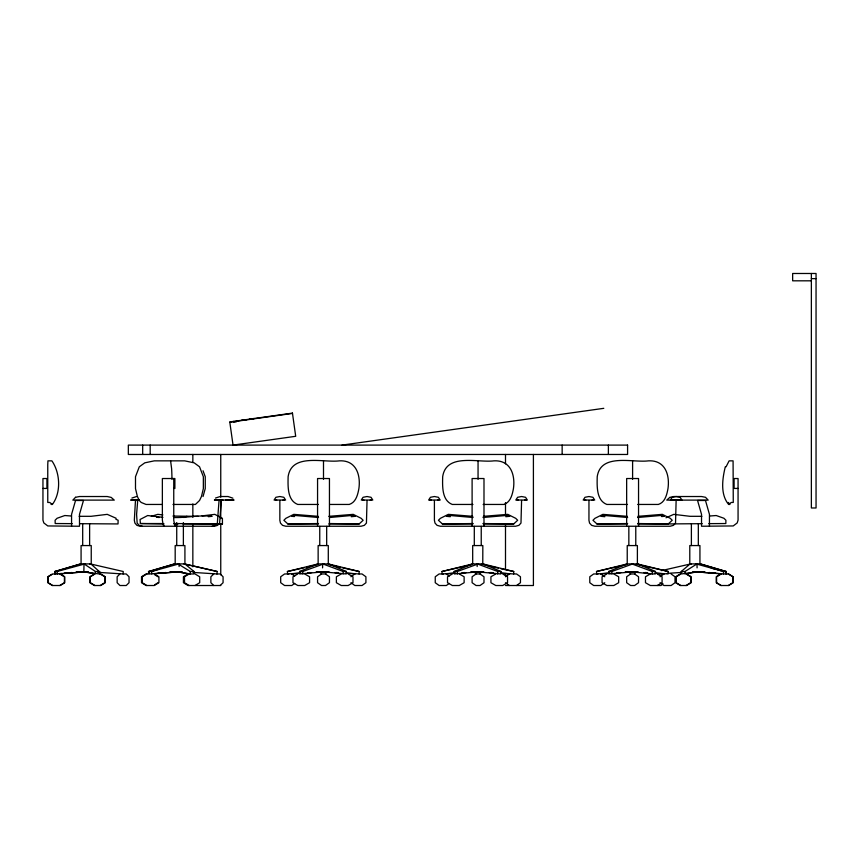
<?xml version="1.0" encoding="UTF-8"?>
<svg xmlns="http://www.w3.org/2000/svg" width="859" height="859" viewBox="0 0 859 859"><rect width="100%" height="100%" fill="white"/><g stroke="black" fill="none" stroke-linecap="round" stroke-linejoin="round"><path stroke-width="1.29" d="M83.849 571.815L84.01 563.901L95.456 571.493L99.225 571.493L99.182 573.962L83.849 571.815L93.545 573.533M95.413 573.962L95.456 571.493M99.73 573.962L99.784 571.493M184.803 563.901L194.027 571.493L193.973 573.962L190.236 573.962L190.29 571.493L178.038 563.901M322.565 567.863L322.716 563.901L343.171 571.493L346.381 571.493L346.284 573.962L322.415 571.815M343.085 573.962L343.171 571.493M477.164 566.543L477.271 563.901L497.726 571.493L500.926 571.493L500.84 573.962L476.97 571.815M497.629 573.962L497.726 571.493M633.104 571.815L608.763 573.962L608.677 571.493L626.995 563.901L637.625 563.901L655.481 571.493L655.385 573.962L652.174 573.962L652.271 571.493L631.816 563.901M721.066 573.758L695.65 571.815L723.396 573.962L723.525 571.493L696.069 563.901M726.07 573.962L726.199 571.493L700.289 563.901L690.174 563.901L681.241 571.493L681.284 573.962L697.164 571.815L686.889 573.726M345.994 573.071L359.041 573.962L359.191 571.493L328.224 563.901M500.539 573.071L513.585 573.962L513.736 571.493L482.769 563.901L482.833 545.562L472.686 545.562L472.686 563.901L441.966 571.493L442.117 573.962L455.087 573.071M637.314 563.901L668.281 571.493L668.13 573.962L655.095 573.071M97.754 572.33L123.084 573.962L123.245 571.493L90.259 563.901M184.245 563.901L217.187 571.493L216.919 573.962L220.172 573.962L223.072 576.765L223.072 582.713L220.172 585.516M203.035 496.523L205.247 488.599L205.247 476.713L203.035 470.764M725.297 466.802C722.365 478.796 720.153 494.387 728.625 504.448L729.957 504.448L728.292 502.461M726.07 466.802L729.119 460.853L733.081 460.853L733.264 502.461L731.277 502.461L728.625 504.448M325.486 573.962L329.448 576.765L329.448 582.713L325.486 585.516L321.524 585.516L317.562 582.713L317.562 576.765L321.524 573.962L325.486 573.962L326.807 571.815M480.031 573.962L483.993 576.765L483.993 582.713L480.031 585.516L476.069 585.516L472.106 582.713L472.106 576.765L476.069 573.962L480.031 573.962L481.351 571.815M634.586 573.962L638.548 576.765L638.548 582.713L634.586 585.516L630.613 585.516L626.651 582.713L626.651 576.765L630.613 573.962L634.586 573.962L635.896 571.815M670.353 500.045L672.168 497.286L676.13 496.523L680.092 497.286L681.906 500.045M52.388 504.448C61.247 492.572 60.28 472.998 51.894 460.853L47.932 460.853L47.76 464.816L47.76 502.461L49.736 502.461L52.388 504.448L51.068 504.448M119.949 573.962L117.146 576.765L117.146 582.713L119.949 585.516L126.23 585.516L129.033 582.713L129.033 576.765L126.23 573.962L123.084 573.962M662.944 583.648L661.076 585.516L650.327 585.516L645.474 582.713L645.474 576.765L650.327 573.962M213.784 573.962L210.874 576.765L210.874 582.713L213.784 585.516M328.793 523.936L359.169 523.936L363.132 520.275L361.156 518.321L353.221 514.358L328.793 516.334M483.338 523.936L513.714 523.936L517.676 520.275L515.701 518.321L507.776 514.358L483.338 516.334M637.883 523.936L668.259 523.936L672.232 520.275L670.245 518.321L662.321 514.358L637.883 516.334M131.899 498.059L136.592 496.523M215.491 498.059L220.172 496.523L228.054 496.523L232.907 498.188M294.701 583.411L291.781 585.516L284.587 585.516L280.689 582.713L280.689 576.765L284.587 573.962L288.796 573.962M350.934 576.765L354.821 573.962M449.246 583.411L446.336 585.516L439.132 585.516L435.245 582.713L435.245 576.765L439.132 573.962L443.341 573.962M505.479 576.765L509.376 573.962M516.57 585.516L520.457 582.713L520.457 576.765L516.57 573.962L513.585 573.962M604.768 582.713L600.881 585.516L593.676 585.516L589.789 582.713L589.789 576.765L593.676 573.962L597.896 573.962M660.034 576.765L663.921 573.962M681.241 571.493L685.01 571.493L697.003 563.901L697.089 567.863M154.631 584.818L158.045 582.713M51.83 574.531L48.147 576.765L48.147 582.713L52.743 585.516M59.819 585.516L64.414 582.713L64.414 576.765L59.819 573.962M188.024 573.962L183.429 576.765L183.429 582.713L188.024 585.516L220.752 585.516M720.862 573.962L716.256 576.765L716.256 582.713L720.862 585.516L728.615 585.516L733.21 582.713L733.21 576.765L728.615 573.962L726.284 573.962M721.195 573.962L716.599 576.765L716.599 582.713L721.195 585.516M728.271 585.516L732.867 582.713L732.867 576.765L728.271 573.962M94.436 573.962L89.808 576.765L89.808 582.713L94.436 585.516L100.696 585.516L105.335 582.713L105.335 576.765L100.696 573.962M94.06 574.531L90.356 576.765L90.356 582.713L94.995 585.516M100.149 585.516L104.787 582.713L104.787 576.765L100.149 573.962M146.878 573.962L142.25 576.765L142.25 582.713L146.878 585.516M680.317 573.962L675.679 576.765L675.679 582.713L680.317 585.516L686.577 585.516L691.216 582.713L691.216 576.765L686.577 573.962M679.941 574.531L676.237 576.765L676.237 582.713L680.865 585.516M686.03 585.516L690.657 582.713L690.657 576.765L686.03 573.962M189.184 573.962L184.513 576.765L184.513 582.713L189.184 585.516M195.025 585.516L199.696 582.713L199.696 576.765L195.025 573.962M297.826 573.962L292.973 576.765L292.973 582.713L297.826 585.516L304.72 585.516L309.573 582.713L309.573 576.765L304.72 573.962M341.238 573.962L336.384 576.765L336.384 582.713L341.238 585.516L348.131 585.516L352.985 582.713L352.985 576.765L348.131 573.962M452.371 573.962L447.518 576.765L447.518 582.713L452.371 585.516L459.275 585.516L464.128 582.713L464.128 576.765L459.275 573.962M495.783 573.962L490.929 576.765L490.929 582.713L495.783 585.516L502.687 585.516L507.54 582.713L507.54 576.765L502.687 573.962M606.916 573.962L602.062 576.765L602.062 582.713L606.916 585.516L613.82 585.516L618.673 582.713L618.673 576.765L613.82 573.962M657.232 585.516L662.085 582.713L662.085 576.765L657.232 573.962M665.993 517.773L673.778 514.358L690.002 516.313L701.889 516.313M324.004 571.815L299.673 573.962L299.576 571.493L317.905 563.901L328.525 563.901L346.381 571.493M478.56 571.815L454.218 573.962L454.121 571.493L472.45 563.901L483.08 563.901L500.926 571.493M183.783 517.505L186.875 516.334M299.576 571.493L302.787 571.493L323.703 563.901M454.121 571.493L457.332 571.493L478.259 563.901M608.677 571.493L611.876 571.493L632.804 563.901M151.313 516.313L157.82 514.358L162.866 514.917M175.182 563.901L175.182 545.562L184.921 545.562L184.921 563.901L174.613 563.901L149.251 571.493L149.369 573.962L179.391 571.815M99.225 571.493L90.839 563.901L80.735 563.901L55.159 571.493L55.287 573.962M54.944 573.962L54.815 571.493L80.735 563.901M154.276 573.962L158.915 576.765L158.915 582.713L154.276 585.516L146.073 585.516L141.52 582.713L141.52 576.765L146.073 573.962L148.661 573.962L148.532 571.493L174.645 563.901M212.173 526.245L215.341 525.364L217.348 523.077L219.056 500.486L221.3 500.486L219.603 523.077L217.585 525.364L214.428 526.245L140.092 526.245L136.925 525.364L134.917 523.077L134.337 520.296L135.464 500.486L137.708 500.486L136.592 514.358L137.161 523.077L139.179 525.364L142.347 526.245M148.532 571.493L151.656 571.493L178.983 563.901L179.123 566.543M84.955 563.901L57.145 571.493L57.274 573.962L85.363 571.815L60.259 573.758M150.776 571.493L157.122 569.764M300.543 573.071L287.572 573.962L287.421 571.493L318.206 563.901M609.632 573.071L596.672 573.962L596.511 571.493L627.306 563.901M303.903 567.853L287.421 571.493M306.438 567.241L317.884 564.513M472.429 564.513L441.966 571.493M626.973 564.513L596.511 571.493M661.58 570.612L690.765 563.901M318.217 516.334L293.789 514.358L285.854 518.321L283.878 520.275L287.84 523.936L318.549 523.539M472.772 516.334L448.334 514.358L440.409 518.321L438.423 520.275L442.385 523.936L473.094 523.539M627.317 516.334L602.878 514.358L594.954 518.321L592.968 520.275L596.93 523.936L627.65 523.539M691.27 563.901L689.788 564.127L689.788 545.562L699.935 545.562L699.935 563.901M229.815 422.231L292.489 413.426M236.418 421.78L233.798 422.145L233.691 421.372M342.011 445.112L603.791 408.326M202.09 515.883L214.814 514.358L222.417 518.321L222.449 523.936L183.053 523.936M307.608 573.039L311.581 572.588M462.163 573.039L466.126 572.588M616.708 573.039L620.681 572.588M208.308 516.71L212.109 516.313C199.256 514.809 186.628 517.956 173.711 517.505M351.245 516.71L355.207 516.313L351.245 515.529L329.695 517.505M505.79 516.71L509.752 516.313L505.79 515.529L483.005 517.505M661.655 516.57L664.297 516.313L660.335 515.529L637.55 517.505M59.164 573.64L61.751 573.425M64.339 573.211L72.092 572.566M81.143 571.815L75.979 572.244L88.402 571.815M158.346 573.211L166.045 572.566M169.889 572.244L182.376 571.815M65.424 573.103L71.973 572.566M157.906 573.211L165.819 572.566M169.781 572.244L175.064 571.815M154.76 573.672L179.123 571.815M709.727 516.012L716.202 515.529L723.933 518.267L725.909 520.243L725.823 523.539L708.782 523.636M316.101 571.997L318.689 571.815M470.646 571.997L473.245 571.815M625.191 571.997L627.789 571.815M291.469 573.791L300.843 573.157M307.533 572.706L310.206 572.534M316.896 572.083L320.912 571.815M446.025 573.791L455.388 573.157M462.078 572.706L464.751 572.534M471.441 572.083L475.457 571.815M600.57 573.791L609.933 573.157M616.622 572.706L619.296 572.534M625.986 572.083L630.001 571.815M233.68 500.045L225.659 500.045M657.93 573.962L663.266 573.619M667.271 573.361L681.939 572.416M282.955 500.099L285.639 500.045L283.814 497.286L279.851 496.523L275.889 497.286L274.075 500.045L284.286 500.045M370.143 500.099L372.817 500.045L371.002 497.286L367.04 496.523L363.078 497.286L361.263 500.045L371.464 500.045M437.51 500.099L440.184 500.045L438.369 497.286L434.407 496.523L430.445 497.286L428.63 500.045L438.831 500.045M524.688 500.099L527.362 500.045L525.547 497.286L521.585 496.523L517.623 497.286L515.808 500.045L526.009 500.045M592.055 500.099L594.729 500.045L592.914 497.286L588.952 496.523L584.99 497.286L583.175 500.045L593.376 500.045M671.706 500.045L680.317 500.045M679.233 500.099L680.564 500.045M139.362 500.045L130.869 500.045L138.922 500.045M222.953 500.045L214.46 500.045L233.992 500.045M666.949 523.936L702.254 523.679M811.368 278.638L816.05 278.638M811.368 280.818L792.653 280.818L792.653 273.484L816.05 273.484L816.05 507.98L811.368 507.98L811.368 273.484M42.95 488.438L46.912 488.438L46.912 478.527L42.95 478.527L42.95 520.135L43.83 522.938L47.793 525.944L79.5 526.245L79.5 514.358L83.463 500.486L75.538 500.486L71.565 514.358L71.565 526.245M173.754 488.438L174.882 488.438L174.882 478.527L162.362 478.527L162.362 520.135L163.178 524.838L164.294 526.245M738.064 488.438L734.101 488.438L734.101 478.527L738.064 478.527L738.064 520.135L737.183 522.938L733.221 525.944L701.524 526.245L701.524 514.358L697.562 500.486L705.486 500.486L709.448 514.358L709.448 526.245M162.469 504.448L146.041 504.448L141.198 502.461L139.298 500.486L137.397 496.523L135.497 488.599L135.497 476.713L139.298 466.802L144.774 462.84L154.276 460.853L184.674 460.853L194.177 462.84L199.546 466.802L203.347 476.713L203.347 488.599L201.446 496.523L199.546 500.486L195.433 504.448L172.992 504.448M318.41 504.448L297.751 504.448C287.153 500.346 287.948 486.033 288.119 476.713C291.641 452.79 323.532 462.926 339.359 460.853C355.948 459.93 360.855 474.705 358.89 488.599C357.741 494.795 355.98 502.279 349.259 504.448L329.877 504.448M472.955 504.448L452.296 504.448C441.698 500.346 442.492 486.033 442.675 476.713C446.186 452.79 478.076 462.926 493.904 460.853C510.493 459.93 515.411 474.705 513.435 488.599C512.297 494.795 510.525 502.279 503.814 504.448L483.145 504.448M627.5 504.448L606.841 504.448C596.243 500.346 597.037 486.033 597.22 476.713C600.742 452.79 632.632 462.926 648.448 460.853C665.038 459.93 669.956 474.705 667.98 488.599C666.842 494.795 665.081 502.279 658.359 504.448L637.689 504.448M79.135 516.313L91.022 516.313L107.235 514.358L116.137 518.267M198.279 516.334L172.96 516.055M318.549 517.505L295.764 515.529L291.802 516.313L294.444 516.57M473.094 517.505L450.309 515.529L446.347 516.313L450.309 516.71M627.65 517.505L604.865 515.529L600.903 516.313L604.865 516.71M162.931 517.354L147.673 515.529L140.071 519.491L140.371 523.539L162.04 523.539M173.915 523.539L222.449 523.936M329.695 523.539L359.169 523.936M483.005 523.539L513.714 523.936M637.55 523.539L668.259 523.936M164.112 523.936L140.371 523.539M174.194 523.936L177.985 523.936M287.84 523.936L318.217 523.936M442.385 523.936L472.772 523.936M596.93 523.936L627.317 523.936M54.815 571.493L57.489 571.493M190.29 571.493L194.027 571.493M217.187 571.493L184.051 563.901M359.191 571.493L342.623 567.853M513.736 571.493L501.001 568.765M652.271 571.493L655.481 571.493M668.281 571.493L636.379 564.213M723.525 571.493L726.199 571.493M318.206 571.815L328.224 571.815M472.751 571.815L482.779 571.815M627.295 571.815L637.324 571.815M692.612 571.815L705.11 572.244L699.87 571.815M57.274 573.962L52.41 573.962L47.814 576.765L47.814 582.713L52.41 585.516L60.162 585.516L64.758 582.713L64.758 576.765L60.162 573.962M359.041 573.962L362.026 573.962L365.913 576.765L365.913 582.713L362.026 585.516L354.821 585.516L350.934 582.713M723.396 573.962L725.726 573.962L725.855 571.493L700.289 563.901M505.5 585.516L533.407 585.516L533.407 454.465M72.231 523.636L55.201 523.539L55.105 520.243L57.091 518.267L64.822 515.529L71.286 516.012M80.08 523.689L118.027 523.936L118.123 520.243L115.89 519.265M584.528 500.045L585.849 500.099M517.161 500.045L518.482 500.099M429.972 500.045L431.304 500.099M362.605 500.045L363.937 500.099M275.428 500.045L276.748 500.099M671.953 500.045L673.026 500.099M193.06 572.416L217.026 573.962M634.618 571.815L638.484 572.073M644.948 572.502L647.536 572.674M655.277 573.189L664.318 573.791M480.063 571.815L483.939 572.073M490.403 572.502L492.98 572.674M500.733 573.189L509.774 573.791M325.518 571.815L329.394 572.073M335.848 572.502L338.435 572.674M346.188 573.189L355.229 573.791M709.04 572.566L715.59 573.103M708.922 572.566L715.386 573.103M631.515 571.815L652.174 573.962M156.606 517.225L159.237 517.526M643.778 572.588L647.643 573.039M489.222 572.588L493.098 573.039M334.677 572.588L338.543 573.039M89.744 563.901L91.237 564.127L91.237 545.562L81.079 545.562L81.079 563.901M177.867 571.815L190.236 573.962M177.63 571.815L187.67 573.726M481.835 564.213L498.445 568.153M328.557 564.513L340.067 567.241M711.231 568.046L715.021 569.077M717.555 569.764L721.345 570.806M175.698 526.245L174.57 524.838L173.754 520.135L173.754 478.527M154.631 574.671L158.045 576.765M671.115 573.962L675.013 576.765L675.013 582.713L671.115 585.516L663.921 585.516L660.034 582.713M600.881 573.962L604.768 576.765M505.479 582.713L509.376 585.516M446.336 573.962L449.246 576.067M291.781 573.962L294.701 576.067M628.724 571.815L630.613 573.962M474.168 571.815L476.069 573.962M319.623 571.815L321.524 573.962M170.597 460.853L171.628 468.778A71.619 20.337 -90 0 1 171.983 479.343M254.2 418.494L253.276 418.623M250.291 419.042L249.357 419.171M246.372 419.6L245.449 419.729M242.453 420.148L241.529 420.276M238.534 420.695L237.61 420.824M151.656 571.493L151.785 573.962M611.876 571.493L611.973 573.962M457.332 571.493L457.428 573.962M302.787 571.493L302.873 573.962M685.01 571.493L685.053 573.962M698.324 523.861L698.324 545.562M691.388 523.861L691.388 545.562M676.13 500.486L675.528 523.077L673.435 525.364L670.127 526.245L594.954 526.245L591.647 525.364L589.553 523.077L588.952 520.296L588.952 500.486M638.548 526.245L638.548 478.527L626.651 478.527L626.651 526.245M637.389 563.901L637.389 545.562L627.231 545.562L627.231 563.901M635.778 526.417L635.778 545.562M632.6 460.853L632.6 479.354M628.842 526.417L628.842 545.562M608.376 445.102L608.376 454.465M562.151 445.102L562.151 454.465M521.585 500.486L520.983 523.077L518.879 525.364L515.583 526.245L440.409 526.245L437.102 525.364L435.008 523.077L434.407 520.296L434.407 500.486M505.5 454.465L505.5 463.828M505.5 502.601L505.5 514.638M505.5 524.001L505.5 569.463M505.5 573.479L505.5 576.153M483.993 526.245L483.993 478.527L472.106 478.527L472.106 526.245M481.233 526.417L481.233 545.562M478.055 460.853L478.055 479.354M474.297 526.417L474.297 545.562M367.04 500.486L366.439 523.077L364.334 525.364L361.038 526.245L285.854 526.245L282.557 525.364L280.453 523.077L279.851 520.296L279.851 500.486M329.448 526.245L329.448 478.527L317.562 478.527L317.562 526.245M328.288 563.901L328.288 545.562L318.141 545.562L318.141 563.901M326.678 526.417L326.678 545.562M323.499 460.853L323.499 479.354M319.752 526.417L319.752 545.562M220.752 454.465L220.752 497.254M220.752 499.927L220.752 518.653M220.752 524.001L220.752 574.821M192.845 454.465L192.845 462.486M192.845 503.943L192.845 517.311M192.845 524.001L192.845 566.79M183.375 522.583L183.375 545.562M176.729 522.583L176.729 545.562M150.185 445.102L150.185 454.465M142.68 445.102L142.68 454.465M89.626 523.861L89.626 545.562M82.689 523.861L82.689 545.562M75.538 497.286L72.854 500.11L114.268 500.11L111.198 497.415L107.235 496.523L79.5 496.523L75.538 497.286M669.816 497.415L666.756 500.11L708.17 500.11L705.486 497.286L701.524 496.523L673.778 496.523L669.816 497.415M292.447 413.115L229.772 421.93L233.036 445.102L295.7 436.297L292.447 413.115M627.585 445.102L128.335 445.102L128.335 454.465L627.585 454.465L627.585 445.102"/></g></svg>
